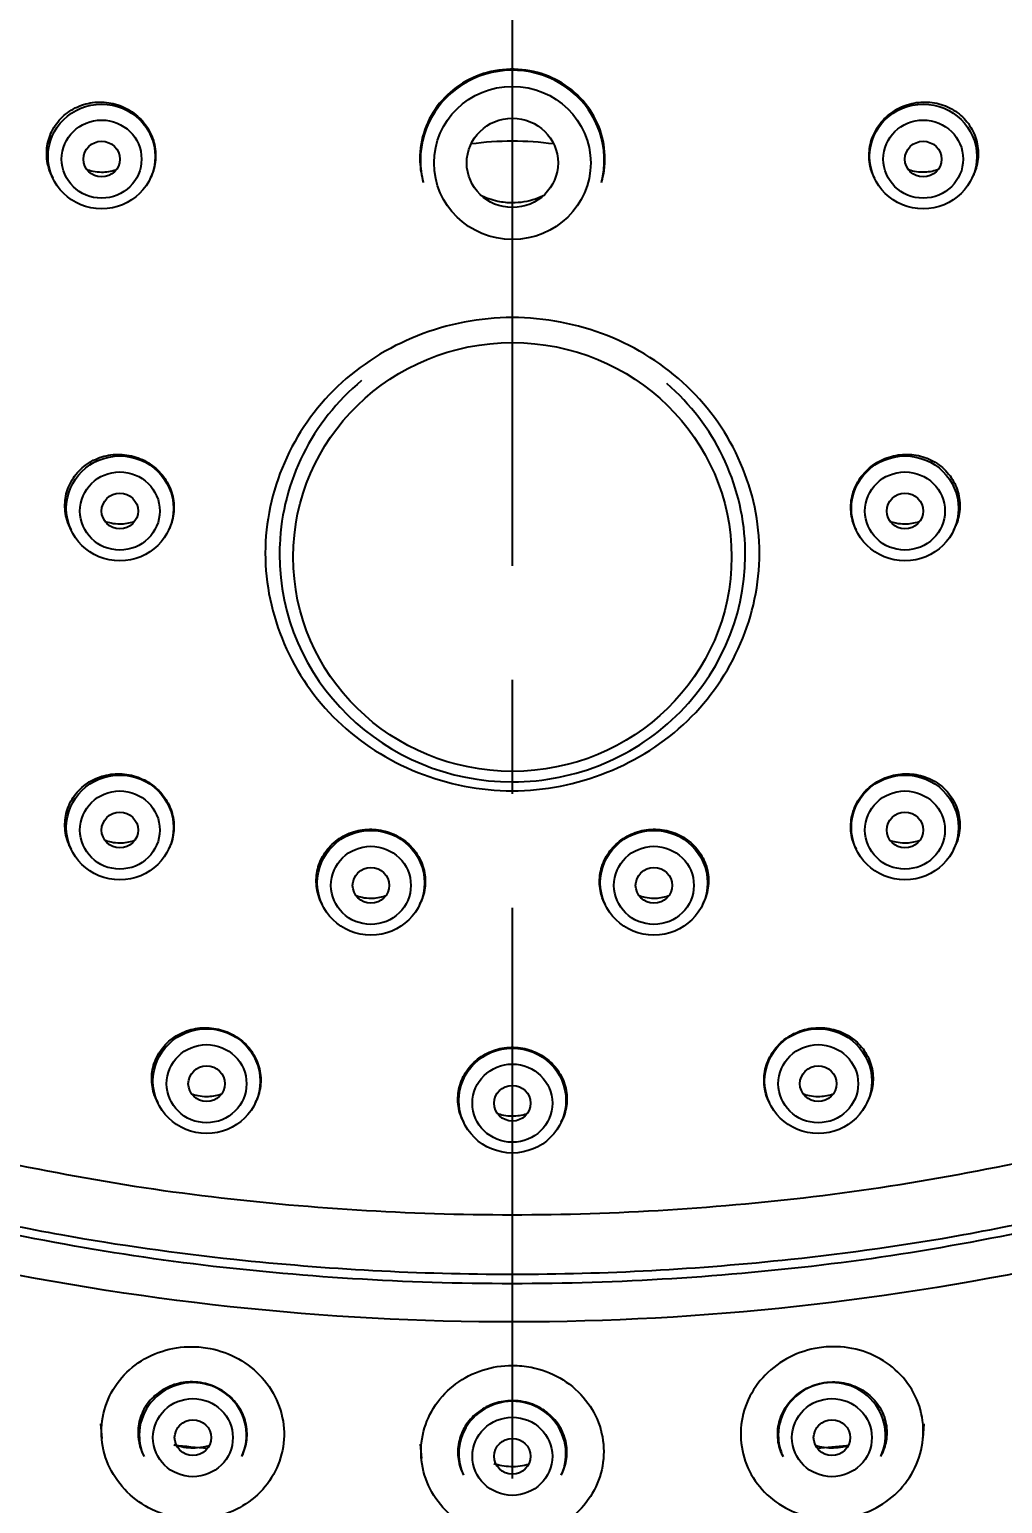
# Model space of a CAD drawing. Extents: x 0 to 1239, y 0 to 509.
# Drawn here: x 127.34 to 148.66, y 220.78 to 253.07 of the extents above; entities that cross this region are included whole.
import ezdxf

# ---------------------------------------------------------------- set-up
doc = ezdxf.new("R2010")
doc.units = 0
doc.header["$LTSCALE"] = 10
doc.header["$MEASUREMENT"] = 0
doc.header["$PDMODE"] = 3
doc.header["$PDSIZE"] = -10
doc.linetypes.add('CENTER', pattern=[2, 1.25, -0.25, 0.25, -0.25])
doc.layers.get('0').update_dxf_attribs({"linetype": 'CONTINUOUS'})
doc.layers.get('DEFPOINTS').update_dxf_attribs({"linetype": 'CONTINUOUS'})
doc.layers.add('1', color=7, linetype='CONTINUOUS')
doc.styles.add('Daelim Dimension', font='')
doc.styles.get('Daelim Dimension').set_extended_font_data('NanumGothic')
doc.dimstyles.new('DEFAULT', dxfattribs={"dimscale": 2, "dimtxt": 2, "dimasz": 2, "dimexe": 0, "dimexo": 2, "dimgap": 1, "dimtad": 1, "dimdec": 1, "dimzin": 9, "dimdsep": 46, "dimtxsty": 'Daelim Dimension', "dimcen": 0.5, "dimclrd": 252, "dimclre": 252, "dimclrt": 3, "dimadec": 1, "dimazin": 0, "dimtfac": 1, "dimtdec": 1, "dimtix": 1, "dimtmove": 0, "dimatfit": 3, "dimfxl": 1, "dimtolj": 1, "dimtzin": 1, "dimlwd": 9, "dimlwe": 9, "dimarcsym": 0})

# ---------------------------------------------------------------- blocks, each defined once
blk = doc.blocks.new('*D3')
at = {"color": 5, "lineweight": 9, "ltscale": 0.5, "transparency": 16777216}
for p, q in [((133.923, 304.255), (91.96, 304.255)), ((91.96, 300.255), (91.96, 61.63)), ((133.923, 57.63), (91.96, 57.63))]:
    blk.add_line(p, q, dxfattribs=at)
at = {"color": 5, "ltscale": 0.5, "transparency": 16777216}
for points in [[(91.294, 300.255), (92.627, 300.255), (91.96, 304.255)], [(91.294, 61.63), (92.627, 61.63), (91.96, 57.63)]]:
    blk.add_solid(points, dxfattribs=at)
at = {"layer": 'DEFPOINTS', "color": 0, "ltscale": 0.5, "transparency": 16777216}
for p in [(137.923, 304.255), (91.96, 57.63), (137.923, 57.63)]:
    blk.add_point(p, dxfattribs=at)
at = {"color": 7, "ltscale": 0.5, "transparency": 16777216, "insert": (86.54, 180.942), "char_height": 6, "attachment_point": 5, "rotation": 90, "style": 'Daelim Dimension'}
blk.add_mtext('\\A1;246.5', dxfattribs=at)

msp = doc.modelspace()

# ---------------------------------------------------------------- linework, layer by layer
at = {"color": 1, "linetype": 'CENTER'}
msp.add_line((137.92, 41.324), (137.92, 284.773), dxfattribs=at)
at = {"layer": '1', "color": 7, "linetype": 'Continuous'}
for p, q in [((127.822, 249.877), (127.85, 249.816)), ((129.99, 249.816), (130.002, 249.843)), ((135.955, 249.771), (135.967, 249.722)), ((139.873, 249.722), (139.885, 249.771)), ((145.837, 249.844), (145.85, 249.816)), ((147.99, 249.816), (148.019, 249.878)), ((128.221, 242.169), (128.25, 242.106)), ((130.39, 242.106), (130.404, 242.136)), ((145.436, 242.137), (145.45, 242.106)), ((147.59, 242.106), (147.619, 242.17)), ((128.22, 235.181), (128.25, 235.116)), ((130.39, 235.116), (130.405, 235.148)), ((145.435, 235.149), (145.45, 235.116)), ((147.59, 235.116), (147.62, 235.182)), ((133.725, 233.958), (133.75, 233.904)), ((135.89, 233.904), (135.909, 233.946)), ((139.931, 233.946), (139.95, 233.904)), ((142.09, 233.904), (142.115, 233.958)), ((130.121, 229.622), (130.15, 229.558)), ((132.29, 229.558), (132.307, 229.596)), ((143.532, 229.597), (143.55, 229.558)), ((145.69, 229.558), (145.72, 229.623)), ((136.827, 229.182), (136.85, 229.131)), ((138.99, 229.131), (139.013, 229.182)), ((128.897, 222.518), (128.923, 222.203)), ((146.917, 222.204), (146.943, 222.519)), ((135.899, 222.078), (135.926, 221.764)), ((129.819, 221.872), (129.85, 221.804)), ((131.99, 221.804), (132.009, 221.845)), ((143.831, 221.846), (143.85, 221.804)), ((145.99, 221.804), (146.022, 221.873)), ((136.825, 221.449), (136.85, 221.394)), ((138.99, 221.394), (139.015, 221.449))]:
    msp.add_line(p, q, dxfattribs=at)
for centre, major_axis, start_param, end_param in [((137.92, 250.208), (-2.015, 0), 2.892523, 6.283185), ((137.92, 244.012), (6.759, 0), 1.570796, 1.705296), ((137.92, 244.012), (6.759, 0), 1.436297, 1.570796), ((137.92, 250.208), (-2.015, 0), 0, 0.24907), ((137.92, 241.578), (-5.102, 0), 5.416597, 6.24205), ((137.92, 241.578), (-5.102, 0), 3.182728, 3.987074), ((137.92, 241.578), (-5.102, 0), 6.24205, 6.283185), ((137.92, 241.578), (-5.102, 0), 1.570796, 3.182728), ((137.92, 241.578), (-5.102, 0), 0, 1.570796), ((130.92, 222.276), (-1.174, 0), 2.717477, 6.283185), ((144.92, 222.276), (-1.174, 0), 2.717477, 6.283185), ((137.92, 221.867), (-1.174, 0), 2.717477, 6.283185), ((130.92, 222.276), (-1.174, 0), 0, 0.424115), ((144.92, 222.276), (-1.174, 0), 0, 0.424115), ((137.92, 287.489), (-67.3, 0), 1.46048, 1.471377), ((137.92, 287.489), (-67.3, 0), 1.670216, 1.679763), ((137.92, 221.867), (-1.174, 0), 0, 0.424115)]:
    msp.add_ellipse(centre, major_axis=major_axis, ratio=0.978148, start_param=start_param, end_param=end_param, dxfattribs=at)
for centre, major_axis in [((137.92, 250.149), (1.715, 0)), ((128.92, 250.289), (-1.174, 0)), ((146.92, 250.289), (-1.174, 0)), ((128.92, 250.232), (0.875, 0)), ((137.92, 250.149), (1, 0)), ((146.92, 250.232), (0.875, 0)), ((128.92, 250.232), (0.4, 0)), ((146.92, 250.232), (-0.4, 0)), ((137.92, 241.515), (4.802, 0)), ((129.32, 242.579), (-1.174, 0)), ((146.52, 242.579), (-1.174, 0)), ((129.32, 242.522), (0.875, 0)), ((146.52, 242.522), (0.875, 0)), ((129.32, 242.522), (0.4, 0)), ((146.52, 242.522), (-0.4, 0)), ((129.32, 235.589), (-1.174, 0)), ((146.52, 235.589), (-1.174, 0)), ((129.32, 235.532), (0.875, 0)), ((146.52, 235.532), (0.875, 0)), ((129.32, 235.532), (0.4, 0)), ((146.52, 235.532), (-0.4, 0)), ((134.82, 234.377), (-1.174, 0)), ((141.02, 234.377), (-1.174, 0)), ((134.82, 234.32), (0.875, 0)), ((141.02, 234.32), (0.875, 0)), ((134.82, 234.32), (0.4, 0)), ((141.02, 234.32), (-0.4, 0)), ((131.22, 230.031), (-1.174, 0)), ((144.62, 230.031), (-1.174, 0)), ((131.22, 229.974), (0.875, 0)), ((137.92, 229.604), (-1.174, 0)), ((144.62, 229.974), (0.875, 0)), ((131.22, 229.974), (0.4, 0)), ((137.92, 229.547), (0.875, 0)), ((144.62, 229.974), (-0.4, 0)), ((137.92, 229.547), (-0.4, 0)), ((130.92, 222.219), (0.875, 0)), ((144.92, 222.219), (0.875, 0)), ((130.92, 222.219), (0.4, 0)), ((137.92, 221.81), (0.875, 0)), ((144.92, 222.219), (-0.4, 0)), ((137.92, 221.81), (0.4, 0))]:
    msp.add_ellipse(centre, major_axis=major_axis, ratio=0.978148, dxfattribs=at)
for points, knots in [([(139.885, 249.771), (139.889, 249.786), (139.893, 249.801), (139.947, 250.03), (139.959, 250.255), (139.907, 250.69), (139.842, 250.906), (139.643, 251.3), (139.507, 251.483), (139.184, 251.791), (138.992, 251.92), (138.582, 252.107), (138.358, 252.168), (137.907, 252.213), (137.674, 252.199), (137.234, 252.099), (137.02, 252.012), (136.638, 251.777), (136.466, 251.626), (136.186, 251.283), (136.075, 251.085), (135.929, 250.671), (135.892, 250.449), (135.895, 250.077), (135.916, 249.923), (135.954, 249.773)], [0, 0, 0, 0, 0.006583, 0.006583, 0.099492, 0.099492, 0.192512, 0.192512, 0.28558, 0.28558, 0.378573, 0.378573, 0.471383, 0.471383, 0.564007, 0.564007, 0.65657, 0.65657, 0.749238, 0.749238, 0.842103, 0.842103, 0.935129, 0.935129, 1, 1, 1, 1]), ([(127.822, 249.877), (127.79, 249.946), (127.766, 250.017), (127.718, 250.214), (127.709, 250.346), (127.737, 250.6), (127.774, 250.726), (127.887, 250.956), (127.965, 251.063), (128.152, 251.244), (128.264, 251.319), (128.505, 251.429), (128.638, 251.464), (128.905, 251.489), (129.043, 251.48), (129.306, 251.417), (129.433, 251.364), (129.66, 251.222), (129.762, 251.132), (129.928, 250.928), (129.994, 250.811), (130.082, 250.567), (130.104, 250.437), (130.105, 250.18), (130.082, 250.051), (130.028, 249.902), (130.016, 249.873), (130.003, 249.846)], [0, 0, 0, 0, 0.048261, 0.048261, 0.132261, 0.132261, 0.216545, 0.216545, 0.301373, 0.301373, 0.386744, 0.386744, 0.472385, 0.472385, 0.557886, 0.557886, 0.642926, 0.642926, 0.727427, 0.727427, 0.81156, 0.81156, 0.895631, 0.895631, 0.979934, 0.979934, 1, 1, 1, 1]), ([(145.838, 249.843), (145.804, 249.917), (145.778, 249.995), (145.733, 250.2), (145.728, 250.333), (145.763, 250.59), (145.804, 250.717), (145.925, 250.949), (146.007, 251.056), (146.199, 251.237), (146.312, 251.314), (146.553, 251.425), (146.685, 251.461), (146.95, 251.49), (147.087, 251.483), (147.346, 251.426), (147.472, 251.376), (147.696, 251.238), (147.798, 251.15), (147.961, 250.946), (148.025, 250.829), (148.108, 250.584), (148.127, 250.452), (148.12, 250.193), (148.093, 250.062), (148.037, 249.92), (148.029, 249.901), (148.02, 249.881)], [0, 0, 0, 0, 0.053059, 0.053059, 0.138092, 0.138092, 0.222672, 0.222672, 0.306871, 0.306871, 0.390919, 0.390919, 0.475131, 0.475131, 0.559783, 0.559783, 0.644977, 0.644977, 0.730561, 0.730561, 0.816169, 0.816169, 0.901404, 0.901404, 0.986054, 0.986054, 1, 1, 1, 1]), ([(128.586, 250.01), (128.632, 249.993), (128.68, 249.979), (128.791, 249.956), (128.856, 249.95), (128.92, 249.949)], [0, 0, 0, 0, 0.433333, 0.433333, 1, 1, 1, 1]), ([(128.92, 249.949), (129.025, 249.949), (129.131, 249.966), (129.233, 250.001), (129.237, 250.002), (129.241, 250.004)], [0, 0, 0, 0, 0.96259, 0.96259, 1, 1, 1, 1]), ([(146.585, 250.009), (146.63, 249.992), (146.675, 249.979), (146.787, 249.956), (146.853, 249.949), (146.92, 249.95)], [0, 0, 0, 0, 0.419362, 0.419362, 1, 1, 1, 1]), ([(146.92, 249.95), (147.024, 249.95), (147.13, 249.968), (147.232, 250.002), (147.234, 250.003), (147.236, 250.004)], [0, 0, 0, 0, 0.978241, 0.978241, 1, 1, 1, 1]), ([(137.214, 249.447), (137.336, 249.386), (137.467, 249.341), (137.705, 249.291), (137.813, 249.28), (137.92, 249.28)], [0, 0, 0, 0, 0.562395, 0.562395, 1, 1, 1, 1]), ([(137.92, 249.28), (138.091, 249.28), (138.265, 249.309), (138.495, 249.387), (138.563, 249.416), (138.628, 249.449)], [0, 0, 0, 0, 0.700049, 0.700049, 1, 1, 1, 1]), ([(137.92, 246.76), (138.629, 246.761), (140.048, 246.487), (141.855, 245.345), (143.045, 243.625), (143.479, 241.6), (143.044, 239.569), (141.857, 237.824), (140.043, 236.676), (137.918, 236.249), (135.794, 236.675), (133.987, 237.824), (132.794, 239.565), (132.361, 241.602), (132.797, 243.629), (133.988, 245.346), (135.792, 246.483), (137.209, 246.759), (137.92, 246.76)], [0, 0, 0, 0, 0.062572, 0.125121, 0.187776, 0.250124, 0.312566, 0.374957, 0.437518, 0.500116, 0.562548, 0.624963, 0.687272, 0.749932, 0.812591, 0.874927, 0.937297, 1, 1, 1, 1]), ([(128.221, 242.169), (128.191, 242.235), (128.167, 242.303), (128.119, 242.497), (128.11, 242.627), (128.136, 242.88), (128.172, 243.006), (128.285, 243.236), (128.363, 243.343), (128.551, 243.523), (128.663, 243.599), (128.904, 243.709), (129.037, 243.744), (129.305, 243.77), (129.443, 243.76), (129.705, 243.699), (129.832, 243.646), (130.058, 243.506), (130.161, 243.417), (130.326, 243.215), (130.393, 243.099), (130.481, 242.858), (130.504, 242.729), (130.506, 242.474), (130.483, 242.345), (130.43, 242.195), (130.418, 242.167), (130.405, 242.138)], [0, 0, 0, 0, 0.04676, 0.04676, 0.130819, 0.130819, 0.21542, 0.21542, 0.300722, 0.300722, 0.386547, 0.386547, 0.472442, 0.472442, 0.557917, 0.557917, 0.642701, 0.642701, 0.726876, 0.726876, 0.810792, 0.810792, 0.894873, 0.894873, 0.979433, 0.979433, 1, 1, 1, 1]), ([(145.436, 242.136), (145.403, 242.209), (145.377, 242.285), (145.333, 242.488), (145.328, 242.621), (145.363, 242.877), (145.404, 243.004), (145.526, 243.235), (145.608, 243.342), (145.8, 243.521), (145.913, 243.597), (146.155, 243.706), (146.287, 243.742), (146.551, 243.771), (146.687, 243.763), (146.945, 243.707), (147.071, 243.657), (147.295, 243.52), (147.396, 243.432), (147.56, 243.23), (147.624, 243.114), (147.707, 242.869), (147.727, 242.738), (147.719, 242.479), (147.692, 242.349), (147.637, 242.209), (147.629, 242.19), (147.62, 242.172)], [0, 0, 0, 0, 0.052506, 0.052506, 0.137996, 0.137996, 0.222965, 0.222965, 0.307349, 0.307349, 0.391325, 0.391325, 0.475265, 0.475265, 0.559588, 0.559588, 0.644574, 0.644574, 0.730203, 0.730203, 0.81613, 0.81613, 0.901845, 0.901845, 0.986944, 0.986944, 1, 1, 1, 1]), ([(128.985, 242.301), (129.032, 242.283), (129.081, 242.27), (129.192, 242.247), (129.256, 242.24), (129.32, 242.24)], [0, 0, 0, 0, 0.438957, 0.438957, 1, 1, 1, 1]), ([(129.32, 242.24), (129.425, 242.24), (129.531, 242.257), (129.633, 242.292), (129.637, 242.293), (129.641, 242.294)], [0, 0, 0, 0, 0.960867, 0.960867, 1, 1, 1, 1]), ([(146.185, 242.3), (146.229, 242.283), (146.274, 242.27), (146.386, 242.247), (146.453, 242.24), (146.52, 242.24)], [0, 0, 0, 0, 0.416607, 0.416607, 1, 1, 1, 1]), ([(146.52, 242.24), (146.624, 242.241), (146.73, 242.258), (146.832, 242.293), (146.835, 242.293), (146.837, 242.294)], [0, 0, 0, 0, 0.972741, 0.972741, 1, 1, 1, 1]), ([(128.22, 235.181), (128.191, 235.245), (128.167, 235.31), (128.119, 235.5), (128.11, 235.63), (128.135, 235.882), (128.171, 236.007), (128.282, 236.237), (128.361, 236.344), (128.548, 236.525), (128.66, 236.601), (128.903, 236.711), (129.036, 236.746), (129.304, 236.771), (129.442, 236.762), (129.704, 236.701), (129.831, 236.649), (130.057, 236.511), (130.159, 236.422), (130.324, 236.223), (130.391, 236.108), (130.48, 235.869), (130.504, 235.741), (130.506, 235.487), (130.485, 235.359), (130.431, 235.209), (130.419, 235.18), (130.406, 235.151)], [0, 0, 0, 0, 0.045236, 0.045236, 0.129344, 0.129344, 0.214258, 0.214258, 0.300036, 0.300036, 0.386317, 0.386317, 0.472468, 0.472468, 0.557904, 0.557904, 0.642412, 0.642412, 0.726236, 0.726236, 0.809911, 0.809911, 0.893987, 0.893987, 0.9788, 0.9788, 1, 1, 1, 1]), ([(145.435, 235.149), (145.402, 235.22), (145.377, 235.295), (145.332, 235.496), (145.327, 235.629), (145.363, 235.884), (145.405, 236.011), (145.527, 236.241), (145.61, 236.348), (145.803, 236.526), (145.916, 236.601), (146.157, 236.709), (146.289, 236.745), (146.552, 236.772), (146.688, 236.765), (146.945, 236.709), (147.071, 236.659), (147.294, 236.524), (147.395, 236.437), (147.559, 236.236), (147.624, 236.12), (147.707, 235.876), (147.727, 235.745), (147.719, 235.487), (147.692, 235.357), (147.637, 235.219), (147.629, 235.202), (147.622, 235.185)], [0, 0, 0, 0, 0.052031, 0.052031, 0.13799, 0.13799, 0.223361, 0.223361, 0.307932, 0.307932, 0.391823, 0.391823, 0.475468, 0.475468, 0.559443, 0.559443, 0.644207, 0.644207, 0.729873, 0.729873, 0.81612, 0.81612, 0.902322, 0.902322, 0.987878, 0.987878, 1, 1, 1, 1]), ([(133.725, 233.958), (133.696, 234.022), (133.672, 234.089), (133.625, 234.281), (133.616, 234.412), (133.644, 234.665), (133.681, 234.791), (133.796, 235.022), (133.876, 235.129), (134.066, 235.31), (134.179, 235.385), (134.421, 235.495), (134.554, 235.53), (134.82, 235.556), (134.956, 235.547), (135.216, 235.488), (135.342, 235.437), (135.566, 235.301), (135.667, 235.214), (135.833, 235.015), (135.899, 234.901), (135.987, 234.661), (136.01, 234.532), (136.01, 234.277), (135.987, 234.148), (135.933, 234.001), (135.922, 233.974), (135.91, 233.949)], [0, 0, 0, 0, 0.046314, 0.046314, 0.131319, 0.131319, 0.216867, 0.216867, 0.30271, 0.30271, 0.388424, 0.388424, 0.473615, 0.473615, 0.558143, 0.558143, 0.642204, 0.642204, 0.726219, 0.726219, 0.810607, 0.810607, 0.895585, 0.895585, 0.981095, 0.981095, 1, 1, 1, 1]), ([(139.931, 233.946), (139.9, 234.014), (139.876, 234.084), (139.829, 234.28), (139.822, 234.411), (139.854, 234.666), (139.894, 234.793), (140.013, 235.024), (140.094, 235.131), (140.286, 235.31), (140.399, 235.386), (140.641, 235.494), (140.773, 235.529), (141.037, 235.556), (141.173, 235.548), (141.431, 235.491), (141.556, 235.441), (141.779, 235.306), (141.881, 235.219), (142.045, 235.02), (142.111, 234.905), (142.197, 234.664), (142.218, 234.534), (142.215, 234.277), (142.19, 234.147), (142.135, 234.004), (142.126, 233.982), (142.116, 233.961)], [0, 0, 0, 0, 0.048837, 0.048837, 0.134549, 0.134549, 0.220277, 0.220277, 0.305665, 0.305665, 0.390471, 0.390471, 0.474712, 0.474712, 0.558689, 0.558689, 0.642848, 0.642848, 0.727556, 0.727556, 0.812917, 0.812917, 0.898709, 0.898709, 0.984512, 0.984512, 1, 1, 1, 1]), ([(128.985, 235.312), (129.032, 235.294), (129.081, 235.28), (129.193, 235.258), (129.257, 235.252), (129.32, 235.251)], [0, 0, 0, 0, 0.444364, 0.444364, 1, 1, 1, 1]), ([(129.32, 235.251), (129.425, 235.251), (129.531, 235.268), (129.634, 235.302), (129.638, 235.304), (129.642, 235.305)], [0, 0, 0, 0, 0.959333, 0.959333, 1, 1, 1, 1]), ([(146.184, 235.311), (146.228, 235.294), (146.273, 235.281), (146.385, 235.258), (146.452, 235.251), (146.52, 235.251)], [0, 0, 0, 0, 0.413604, 0.413604, 1, 1, 1, 1]), ([(146.52, 235.251), (146.624, 235.252), (146.73, 235.269), (146.832, 235.303), (146.835, 235.304), (146.838, 235.306)], [0, 0, 0, 0, 0.96795, 0.96795, 1, 1, 1, 1]), ([(134.485, 234.099), (134.532, 234.082), (134.58, 234.068), (134.691, 234.046), (134.756, 234.039), (134.82, 234.039)], [0, 0, 0, 0, 0.437569, 0.437569, 1, 1, 1, 1]), ([(134.82, 234.039), (134.924, 234.039), (135.029, 234.056), (135.132, 234.091), (135.137, 234.092), (135.143, 234.094)], [0, 0, 0, 0, 0.949939, 0.949939, 1, 1, 1, 1]), ([(140.684, 234.099), (140.73, 234.082), (140.777, 234.069), (140.888, 234.046), (140.954, 234.039), (141.02, 234.039)], [0, 0, 0, 0, 0.426758, 0.426758, 1, 1, 1, 1]), ([(141.02, 234.039), (141.124, 234.039), (141.229, 234.057), (141.331, 234.09), (141.334, 234.092), (141.338, 234.093)], [0, 0, 0, 0, 0.963374, 0.963374, 1, 1, 1, 1]), ([(130.121, 229.622), (130.092, 229.684), (130.069, 229.748), (130.021, 229.936), (130.011, 230.065), (130.037, 230.317), (130.073, 230.443), (130.185, 230.672), (130.264, 230.78), (130.452, 230.961), (130.565, 231.037), (130.808, 231.146), (130.941, 231.182), (131.209, 231.207), (131.347, 231.198), (131.607, 231.139), (131.733, 231.087), (131.958, 230.951), (132.06, 230.864), (132.226, 230.666), (132.292, 230.553), (132.382, 230.315), (132.406, 230.187), (132.408, 229.934), (132.387, 229.805), (132.333, 229.656), (132.321, 229.627), (132.308, 229.599)], [0, 0, 0, 0, 0.044327, 0.044327, 0.128866, 0.128866, 0.214331, 0.214331, 0.300554, 0.300554, 0.386984, 0.386984, 0.472924, 0.472924, 0.557908, 0.557908, 0.641953, 0.641953, 0.725529, 0.725529, 0.809286, 0.809286, 0.893743, 0.893743, 0.979084, 0.979084, 1, 1, 1, 1]), ([(143.533, 229.597), (143.501, 229.665), (143.476, 229.737), (143.431, 229.935), (143.425, 230.067), (143.46, 230.323), (143.501, 230.449), (143.623, 230.679), (143.705, 230.786), (143.898, 230.964), (144.012, 231.038), (144.254, 231.146), (144.385, 231.181), (144.648, 231.208), (144.783, 231.2), (145.04, 231.144), (145.165, 231.095), (145.388, 230.961), (145.489, 230.874), (145.654, 230.676), (145.719, 230.56), (145.804, 230.318), (145.824, 230.188), (145.818, 229.93), (145.792, 229.8), (145.737, 229.661), (145.729, 229.643), (145.721, 229.625)], [0, 0, 0, 0, 0.050292, 0.050292, 0.136558, 0.136558, 0.22245, 0.22245, 0.307547, 0.307547, 0.391752, 0.391752, 0.475378, 0.475378, 0.559022, 0.559022, 0.643304, 0.643304, 0.728565, 0.728565, 0.814688, 0.814688, 0.901131, 0.901131, 0.987199, 0.987199, 1, 1, 1, 1]), ([(136.827, 229.182), (136.797, 229.246), (136.774, 229.313), (136.727, 229.505), (136.718, 229.636), (136.748, 229.889), (136.786, 230.016), (136.903, 230.246), (136.984, 230.354), (137.175, 230.534), (137.289, 230.609), (137.531, 230.718), (137.664, 230.753), (137.929, 230.779), (138.065, 230.771), (138.323, 230.713), (138.448, 230.663), (138.671, 230.528), (138.773, 230.442), (138.938, 230.245), (139.004, 230.131), (139.092, 229.891), (139.115, 229.762), (139.114, 229.507), (139.09, 229.377), (139.035, 229.232), (139.025, 229.208), (139.014, 229.184)], [0, 0, 0, 0, 0.046606, 0.046606, 0.132219, 0.132219, 0.218231, 0.218231, 0.304193, 0.304193, 0.389629, 0.389629, 0.474286, 0.474286, 0.55829, 0.55829, 0.642094, 0.642094, 0.726248, 0.726248, 0.811118, 0.811118, 0.896723, 0.896723, 0.982744, 0.982744, 1, 1, 1, 1]), ([(130.884, 229.755), (130.932, 229.737), (130.981, 229.723), (131.093, 229.701), (131.157, 229.695), (131.22, 229.695)], [0, 0, 0, 0, 0.445877, 0.445877, 1, 1, 1, 1]), ([(131.22, 229.695), (131.325, 229.694), (131.431, 229.711), (131.533, 229.746), (131.538, 229.747), (131.543, 229.749)], [0, 0, 0, 0, 0.954592, 0.954592, 1, 1, 1, 1]), ([(144.284, 229.754), (144.328, 229.738), (144.374, 229.724), (144.485, 229.701), (144.553, 229.695), (144.62, 229.695)], [0, 0, 0, 0, 0.416674, 0.416674, 1, 1, 1, 1]), ([(144.62, 229.695), (144.724, 229.695), (144.829, 229.712), (144.932, 229.746), (144.935, 229.747), (144.939, 229.749)], [0, 0, 0, 0, 0.962219, 0.962219, 1, 1, 1, 1]), ([(137.584, 229.327), (137.63, 229.31), (137.678, 229.296), (137.79, 229.274), (137.855, 229.267), (137.92, 229.267)], [0, 0, 0, 0, 0.433815, 0.433815, 1, 1, 1, 1]), ([(137.92, 229.267), (138.024, 229.267), (138.129, 229.284), (138.231, 229.318), (138.235, 229.319), (138.238, 229.321)], [0, 0, 0, 0, 0.962246, 0.962246, 1, 1, 1, 1]), ([(126.048, 228.398), (127.17, 228.172), (129.409, 227.723), (132.806, 227.31), (136.211, 227.095), (139.623, 227.095), (143.03, 227.311), (146.429, 227.724), (148.669, 228.173), (149.792, 228.399)], [0, 0, 0, 0, 0.143593, 0.286291, 0.428635, 0.571072, 0.713519, 0.856346, 1, 1, 1, 1]), ([(125.772, 227.114), (126.523, 226.959), (128.524, 226.546), (132.568, 225.983), (137.92, 225.688), (143.273, 225.983), (147.317, 226.547), (149.318, 226.96), (150.068, 227.115)], [0, 0, 0, 0, 0.094048, 0.250508, 0.499997, 0.749489, 0.906002, 1, 1, 1, 1]), ([(150.111, 226.921), (148.958, 226.689), (146.658, 226.228), (143.168, 225.803), (139.669, 225.582), (136.165, 225.582), (132.668, 225.803), (129.18, 226.227), (126.882, 226.688), (125.729, 226.92)], [0, 0, 0, 0, 0.14363, 0.286455, 0.428918, 0.571383, 0.713739, 0.85643, 1, 1, 1, 1]), ([(150.29, 226.097), (146.204, 225.202), (142.093, 224.757), (133.824, 224.751), (129.637, 225.201), (125.55, 226.096)], [0, 0, 0, 0, 0.5, 0.5, 1, 1, 1, 1]), ([(150.29, 226.097), (146.204, 225.202), (142.093, 224.757), (133.824, 224.751), (129.637, 225.201), (125.55, 226.096)], [0, 0, 0, 0, 0.5, 0.5, 1, 1, 1, 1]), ([(130.899, 224.212), (130.675, 224.213), (130.449, 224.178), (130.03, 224.042), (129.831, 223.939), (129.484, 223.68), (129.333, 223.519), (129.096, 223.161), (129.009, 222.958), (128.914, 222.54), (128.904, 222.319), (128.964, 221.891), (129.034, 221.679), (129.241, 221.295), (129.38, 221.118), (129.705, 220.822), (129.896, 220.698), (130.301, 220.52), (130.521, 220.463), (130.961, 220.419), (131.187, 220.432), (131.616, 220.527), (131.825, 220.61), (132.197, 220.835), (132.366, 220.98), (132.64, 221.312), (132.748, 221.505), (132.889, 221.909), (132.923, 222.127), (132.912, 222.556), (132.866, 222.774), (132.703, 223.176), (132.584, 223.367), (132.29, 223.694), (132.113, 223.835), (131.727, 224.051), (131.513, 224.129), (131.165, 224.198), (131.031, 224.211), (130.899, 224.212)], [0, 0, 0, 0, 0.05344, 0.05344, 0.106835, 0.106835, 0.160906, 0.160906, 0.21571, 0.21571, 0.270708, 0.270708, 0.325277, 0.325277, 0.379048, 0.379048, 0.432061, 0.432061, 0.484674, 0.484674, 0.537349, 0.537349, 0.590474, 0.590474, 0.644255, 0.644255, 0.698666, 0.698666, 0.753455, 0.753455, 0.808194, 0.808194, 0.862426, 0.862426, 0.91587, 0.91587, 0.968593, 0.968593, 1, 1, 1, 1]), ([(130.899, 224.212), (130.675, 224.213), (130.449, 224.178), (130.03, 224.042), (129.831, 223.939), (129.484, 223.68), (129.333, 223.519), (129.096, 223.161), (129.009, 222.958), (128.914, 222.54), (128.904, 222.319), (128.964, 221.891), (129.034, 221.679), (129.241, 221.295), (129.38, 221.118), (129.705, 220.822), (129.896, 220.698), (130.301, 220.52), (130.521, 220.463), (130.961, 220.419), (131.187, 220.432), (131.616, 220.527), (131.825, 220.61), (132.197, 220.835), (132.366, 220.98), (132.64, 221.312), (132.748, 221.505), (132.889, 221.909), (132.923, 222.127), (132.912, 222.556), (132.866, 222.774), (132.703, 223.176), (132.584, 223.367), (132.29, 223.694), (132.113, 223.835), (131.727, 224.051), (131.513, 224.129), (131.165, 224.198), (131.031, 224.211), (130.899, 224.212)], [0, 0, 0, 0, 0.05344, 0.05344, 0.106835, 0.106835, 0.160906, 0.160906, 0.21571, 0.21571, 0.270708, 0.270708, 0.325277, 0.325277, 0.379048, 0.379048, 0.432061, 0.432061, 0.484674, 0.484674, 0.537349, 0.537349, 0.590474, 0.590474, 0.644255, 0.644255, 0.698666, 0.698666, 0.753455, 0.753455, 0.808194, 0.808194, 0.862426, 0.862426, 0.91587, 0.91587, 0.968593, 0.968593, 1, 1, 1, 1]), ([(144.941, 224.212), (145.165, 224.214), (145.392, 224.179), (145.811, 224.043), (146.009, 223.94), (146.356, 223.68), (146.508, 223.52), (146.744, 223.162), (146.831, 222.959), (146.926, 222.541), (146.936, 222.319), (146.876, 221.892), (146.806, 221.68), (146.599, 221.296), (146.46, 221.118), (146.134, 220.822), (145.944, 220.699), (145.539, 220.521), (145.319, 220.463), (144.879, 220.42), (144.653, 220.433), (144.224, 220.528), (144.015, 220.611), (143.643, 220.835), (143.474, 220.981), (143.2, 221.313), (143.092, 221.505), (142.951, 221.91), (142.917, 222.127), (142.928, 222.557), (142.974, 222.774), (143.137, 223.177), (143.257, 223.367), (143.55, 223.694), (143.727, 223.836), (144.114, 224.052), (144.327, 224.13), (144.675, 224.198), (144.809, 224.212), (144.941, 224.212)], [0, 0, 0, 0, 0.053446, 0.053446, 0.106847, 0.106847, 0.160926, 0.160926, 0.215737, 0.215737, 0.270737, 0.270737, 0.325304, 0.325304, 0.379068, 0.379068, 0.432074, 0.432074, 0.484681, 0.484681, 0.537356, 0.537356, 0.590485, 0.590485, 0.644272, 0.644272, 0.698691, 0.698691, 0.753483, 0.753483, 0.808222, 0.808222, 0.86245, 0.86245, 0.915886, 0.915886, 0.968602, 0.968602, 1, 1, 1, 1]), ([(144.941, 224.212), (145.165, 224.214), (145.392, 224.179), (145.811, 224.043), (146.009, 223.94), (146.356, 223.68), (146.508, 223.52), (146.744, 223.162), (146.831, 222.959), (146.926, 222.541), (146.936, 222.319), (146.876, 221.892), (146.806, 221.68), (146.599, 221.296), (146.46, 221.118), (146.134, 220.822), (145.944, 220.699), (145.539, 220.521), (145.319, 220.463), (144.879, 220.42), (144.653, 220.433), (144.224, 220.528), (144.015, 220.611), (143.643, 220.835), (143.474, 220.981), (143.2, 221.313), (143.092, 221.505), (142.951, 221.91), (142.917, 222.127), (142.928, 222.557), (142.974, 222.774), (143.137, 223.177), (143.257, 223.367), (143.55, 223.694), (143.727, 223.836), (144.114, 224.052), (144.327, 224.13), (144.675, 224.198), (144.809, 224.212), (144.941, 224.212)], [0, 0, 0, 0, 0.053446, 0.053446, 0.106847, 0.106847, 0.160926, 0.160926, 0.215737, 0.215737, 0.270737, 0.270737, 0.325304, 0.325304, 0.379068, 0.379068, 0.432074, 0.432074, 0.484681, 0.484681, 0.537356, 0.537356, 0.590485, 0.590485, 0.644272, 0.644272, 0.698691, 0.698691, 0.753483, 0.753483, 0.808222, 0.808222, 0.86245, 0.86245, 0.915886, 0.915886, 0.968602, 0.968602, 1, 1, 1, 1]), ([(137.921, 223.801), (137.699, 223.801), (137.474, 223.766), (137.056, 223.629), (136.857, 223.527), (136.51, 223.269), (136.357, 223.111), (136.116, 222.758), (136.026, 222.559), (135.922, 222.146), (135.907, 221.927), (135.954, 221.502), (136.018, 221.29), (136.215, 220.903), (136.35, 220.722), (136.671, 220.421), (136.861, 220.295), (137.267, 220.113), (137.489, 220.054), (137.932, 220.01), (138.16, 220.024), (138.592, 220.119), (138.802, 220.203), (139.176, 220.427), (139.346, 220.571), (139.623, 220.899), (139.733, 221.089), (139.882, 221.487), (139.921, 221.702), (139.921, 222.127), (139.881, 222.344), (139.73, 222.747), (139.616, 222.939), (139.329, 223.271), (139.154, 223.416), (138.768, 223.637), (138.553, 223.717), (138.197, 223.788), (138.058, 223.801), (137.921, 223.801)], [0, 0, 0, 0, 0.052782, 0.052782, 0.105542, 0.105542, 0.158666, 0.158666, 0.212528, 0.212528, 0.267022, 0.267022, 0.321757, 0.321757, 0.376264, 0.376264, 0.430228, 0.430228, 0.483589, 0.483589, 0.536518, 0.536518, 0.589326, 0.589326, 0.642347, 0.642347, 0.695851, 0.695851, 0.749955, 0.749955, 0.804546, 0.804546, 0.85927, 0.85927, 0.913649, 0.913649, 0.967322, 0.967322, 1, 1, 1, 1]), ([(137.921, 223.801), (137.699, 223.801), (137.474, 223.766), (137.056, 223.629), (136.857, 223.527), (136.51, 223.269), (136.357, 223.111), (136.116, 222.758), (136.026, 222.559), (135.922, 222.146), (135.907, 221.927), (135.954, 221.502), (136.018, 221.29), (136.215, 220.903), (136.35, 220.722), (136.671, 220.421), (136.861, 220.295), (137.267, 220.113), (137.489, 220.054), (137.932, 220.01), (138.16, 220.024), (138.592, 220.119), (138.802, 220.203), (139.176, 220.427), (139.346, 220.571), (139.623, 220.899), (139.733, 221.089), (139.882, 221.487), (139.921, 221.702), (139.921, 222.127), (139.881, 222.344), (139.73, 222.747), (139.616, 222.939), (139.329, 223.271), (139.154, 223.416), (138.768, 223.637), (138.553, 223.717), (138.197, 223.788), (138.058, 223.801), (137.921, 223.801)], [0, 0, 0, 0, 0.052782, 0.052782, 0.105542, 0.105542, 0.158666, 0.158666, 0.212528, 0.212528, 0.267022, 0.267022, 0.321757, 0.321757, 0.376264, 0.376264, 0.430228, 0.430228, 0.483589, 0.483589, 0.536518, 0.536518, 0.589326, 0.589326, 0.642347, 0.642347, 0.695851, 0.695851, 0.749955, 0.749955, 0.804546, 0.804546, 0.85927, 0.85927, 0.913649, 0.913649, 0.967322, 0.967322, 1, 1, 1, 1]), ([(130.908, 223.439), (130.774, 223.441), (130.639, 223.42), (130.388, 223.34), (130.269, 223.279), (130.061, 223.125), (129.97, 223.03), (129.827, 222.817), (129.775, 222.696), (129.716, 222.447), (129.71, 222.314), (129.741, 222.079), (129.772, 221.973), (129.818, 221.873)], [0, 0, 0, 0, 0.168809, 0.168809, 0.337486, 0.337486, 0.508341, 0.508341, 0.681408, 0.681408, 0.855136, 0.855136, 1, 1, 1, 1]), ([(132.009, 221.845), (132.023, 221.875), (132.035, 221.905), (132.089, 222.056), (132.11, 222.186), (132.105, 222.443), (132.079, 222.573), (131.983, 222.814), (131.912, 222.928), (131.738, 223.125), (131.633, 223.21), (131.403, 223.34), (131.276, 223.388), (131.068, 223.43), (130.987, 223.438), (130.908, 223.439)], [0, 0, 0, 0, 0.043917, 0.043917, 0.217821, 0.217821, 0.391451, 0.391451, 0.563341, 0.563341, 0.732716, 0.732716, 0.899926, 0.899926, 1, 1, 1, 1]), ([(143.831, 221.845), (143.817, 221.875), (143.805, 221.905), (143.751, 222.057), (143.73, 222.187), (143.735, 222.443), (143.761, 222.574), (143.857, 222.815), (143.928, 222.929), (144.102, 223.125), (144.207, 223.21), (144.437, 223.341), (144.564, 223.388), (144.772, 223.431), (144.853, 223.439), (144.932, 223.44)], [0, 0, 0, 0, 0.043895, 0.043895, 0.21783, 0.21783, 0.391476, 0.391476, 0.563368, 0.563368, 0.732735, 0.732735, 0.899941, 0.899941, 1, 1, 1, 1]), ([(144.932, 223.44), (145.066, 223.441), (145.201, 223.421), (145.452, 223.341), (145.571, 223.28), (145.779, 223.126), (145.87, 223.031), (146.013, 222.818), (146.066, 222.697), (146.124, 222.447), (146.131, 222.315), (146.099, 222.08), (146.068, 221.973), (146.022, 221.873)], [0, 0, 0, 0, 0.16881, 0.16881, 0.337488, 0.337488, 0.508349, 0.508349, 0.68142, 0.68142, 0.855139, 0.855139, 1, 1, 1, 1]), ([(137.92, 223.029), (137.788, 223.029), (137.654, 223.007), (137.404, 222.926), (137.285, 222.864), (137.077, 222.71), (136.986, 222.616), (136.842, 222.405), (136.789, 222.286), (136.726, 222.039), (136.717, 221.909), (136.744, 221.668), (136.776, 221.555), (136.825, 221.449)], [0, 0, 0, 0, 0.167111, 0.167111, 0.334157, 0.334157, 0.502348, 0.502348, 0.672725, 0.672725, 0.845064, 0.845064, 1, 1, 1, 1]), ([(139.015, 221.449), (139.027, 221.474), (139.038, 221.5), (139.092, 221.646), (139.115, 221.774), (139.115, 222.028), (139.092, 222.158), (139.001, 222.398), (138.933, 222.513), (138.762, 222.712), (138.657, 222.798), (138.427, 222.93), (138.298, 222.978), (138.086, 223.021), (138.003, 223.029), (137.92, 223.029)], [0, 0, 0, 0, 0.037117, 0.037117, 0.208517, 0.208517, 0.381384, 0.381384, 0.554533, 0.554533, 0.726515, 0.726515, 0.89634, 0.89634, 1, 1, 1, 1]), ([(130.506, 222.067), (130.545, 222.054), (130.584, 222.042), (130.753, 222.002), (130.89, 221.991), (131.11, 222.008), (131.198, 222.024), (131.283, 222.049)], [0, 0, 0, 0, 0.154824, 0.154824, 0.661027, 0.661027, 1, 1, 1, 1]), ([(144.552, 222.051), (144.616, 222.032), (144.683, 222.017), (144.884, 221.991), (145.024, 221.995), (145.202, 222.029), (145.246, 222.04), (145.289, 222.053)], [0, 0, 0, 0, 0.272708, 0.272708, 0.819105, 0.819105, 1, 1, 1, 1]), ([(109.598, 221.606), (109.656, 221.174), (109.879, 219.515), (110.677, 217.136), (112.13, 214.504), (113.934, 212.192), (116.425, 209.976), (119.447, 208.16), (122.248, 207.16), (125.693, 206.466), (130.794, 205.59), (137.859, 205.186), (144.795, 205.587), (149.545, 206.358), (152.763, 206.979), (155.177, 207.668), (157.658, 208.884), (159.85, 210.368), (162.091, 212.402), (163.724, 214.513), (165.168, 217.191), (165.942, 219.417), (166.177, 221.128), (166.242, 221.606)], [0, 0, 0, 0, 0.018833, 0.072392, 0.105706, 0.145272, 0.194141, 0.242325, 0.289726, 0.31615, 0.387328, 0.503118, 0.606888, 0.673031, 0.701465, 0.742177, 0.776246, 0.815104, 0.850797, 0.900884, 0.925325, 0.979176, 1, 1, 1, 1]), ([(137.513, 221.655), (137.57, 221.635), (137.628, 221.62), (137.819, 221.585), (137.957, 221.581), (138.155, 221.608), (138.221, 221.622), (138.285, 221.641)], [0, 0, 0, 0, 0.230853, 0.230853, 0.744291, 0.744291, 1, 1, 1, 1]), ([(166.112, 221.299), (166.052, 220.882), (165.925, 219.998), (165.54, 218.61), (164.9, 216.984), (163.917, 215.234), (162.096, 212.907), (159.796, 210.989), (157.26, 209.441), (155.365, 208.54), (153.252, 207.861), (150.36, 207.342), (145.162, 206.53), (137.831, 206.106), (130.503, 206.552), (125.345, 207.365), (122.455, 207.892), (119.657, 208.827), (116.514, 210.589), (113.655, 212.993), (111.872, 215.312), (110.837, 217.192), (110.074, 219.189), (109.846, 220.578), (109.728, 221.299)], [0, 0, 0, 0, 0.018818, 0.03992, 0.063301, 0.094958, 0.126187, 0.189199, 0.220686, 0.252269, 0.277912, 0.314745, 0.377069, 0.50152, 0.625378, 0.687712, 0.723458, 0.750112, 0.812685, 0.875033, 0.90728, 0.937311, 0.967438, 1, 1, 1, 1]), ([(110.449, 221.079), (110.514, 220.634), (110.645, 219.745), (111.034, 218.427), (111.645, 216.934), (112.572, 215.307), (114.334, 213.094), (116.575, 211.248), (119.021, 209.773), (121.316, 208.695), (124.786, 207.9), (128.989, 207.271), (133.564, 206.84), (139.239, 206.669), (144.939, 206.985), (149.857, 207.752), (152.66, 208.234), (155.431, 209.002), (158.623, 210.743), (161.438, 213.024), (163.229, 215.252), (164.281, 217.095), (165.057, 219.053), (165.28, 220.406), (165.391, 221.079)], [0, 0, 0, 0, 0.02082, 0.041598, 0.062596, 0.093763, 0.125102, 0.187417, 0.219592, 0.250139, 0.297736, 0.374731, 0.436415, 0.498596, 0.622994, 0.685304, 0.716437, 0.74769, 0.810706, 0.873763, 0.905234, 0.936698, 0.968532, 1, 1, 1, 1])]:
    msp.add_open_spline(points, degree=3, knots=knots, dxfattribs=at)

# ---------------------------------------------------------------- dimensions: what is measured, and where the dimension line sits
at = {"color": 5, "ltscale": 0.5}
dim = msp.add_linear_dim(base=(91.96, 57.63), p1=(137.923, 304.255), p2=(137.923, 57.63), angle=90, text='246.5', dimstyle='DEFAULT', override={"dimtxt": 3, "dimclrd": 5, "dimclre": 5, "dimclrt": 7}, dxfattribs=at)
dim.commit()
dim.dimension.update_dxf_attribs({"geometry": '*D3', "text_midpoint": (86.54, 180.942)})

doc.saveas('drawing.dxf')
